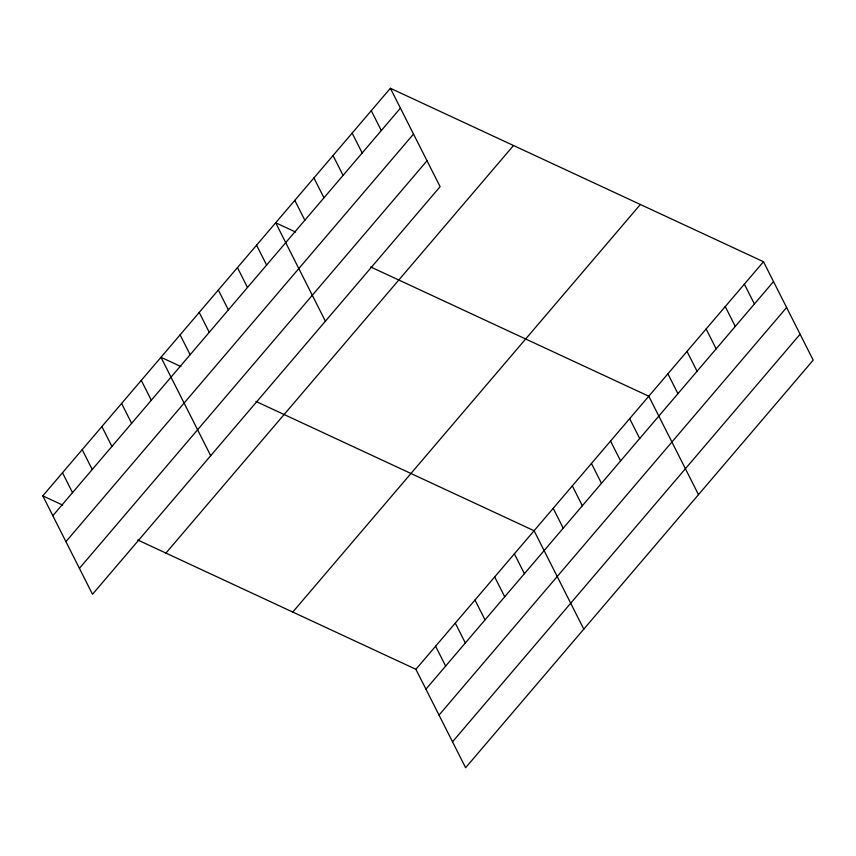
<?xml version="1.0" encoding="UTF-8"?>
<svg xmlns="http://www.w3.org/2000/svg" width="856" height="856" viewBox="0 0 856 856"><rect width="100%" height="100%" fill="white"/><g stroke="black" fill="none" stroke-linecap="round" stroke-linejoin="round"><path stroke-width="1.28" d="M390.39 88.275L440.102 186.694L92.512 594.278L42.8 495.859L390.39 88.275L763.488 261.722L813.2 360.141L465.611 767.725L415.898 669.306L137.784 540.008M52.837 515.719L400.426 108.145M65.933 541.645L413.512 134.071M79.426 568.352L427.005 160.778M165.925 553.094L513.504 145.52M292.773 612.061L640.363 204.488M415.898 669.306L763.488 261.722M425.935 689.166L773.524 281.592M439.032 715.092L786.611 307.518M452.524 741.799L800.103 334.225M295.62 232.04L275.685 222.774L325.398 321.203M370.659 266.933L648.784 396.221L698.496 494.65M180.916 366.55L160.982 357.284L210.694 455.702M255.955 401.432L534.08 530.731L583.792 629.149M42.8 495.859L62.734 505.126M744.367 284.139L754.404 304.008M725.246 306.555L735.283 326.425M706.136 328.971L716.172 348.841M687.015 351.388L697.052 371.258M667.894 373.805L677.931 393.674M629.663 418.638L639.7 438.507M610.542 441.054L620.579 460.924M591.432 463.471L601.468 483.34M572.311 485.887L582.348 505.757M371.269 110.692L381.305 130.561M553.19 508.314L563.227 528.173M352.148 133.108L362.184 152.978M333.038 155.524L343.074 175.394M514.381 553.821L524.418 573.691M313.917 177.941L323.953 197.811M494.682 576.923L504.719 596.782M294.796 200.358L304.832 220.227M474.984 600.013L485.02 619.883M455.296 623.115L465.332 642.974M256.565 245.191L266.601 265.06M435.597 646.205L445.634 666.075M237.444 267.607L247.48 287.477M218.334 290.024L228.37 309.893M199.213 312.44L209.249 332.31M180.092 334.856L190.128 354.726M141.283 380.374L151.319 400.244M121.584 403.476L131.621 423.335M101.885 426.566L111.922 446.436M82.197 449.668L92.234 469.527M62.499 472.758L72.535 492.628"/></g></svg>
